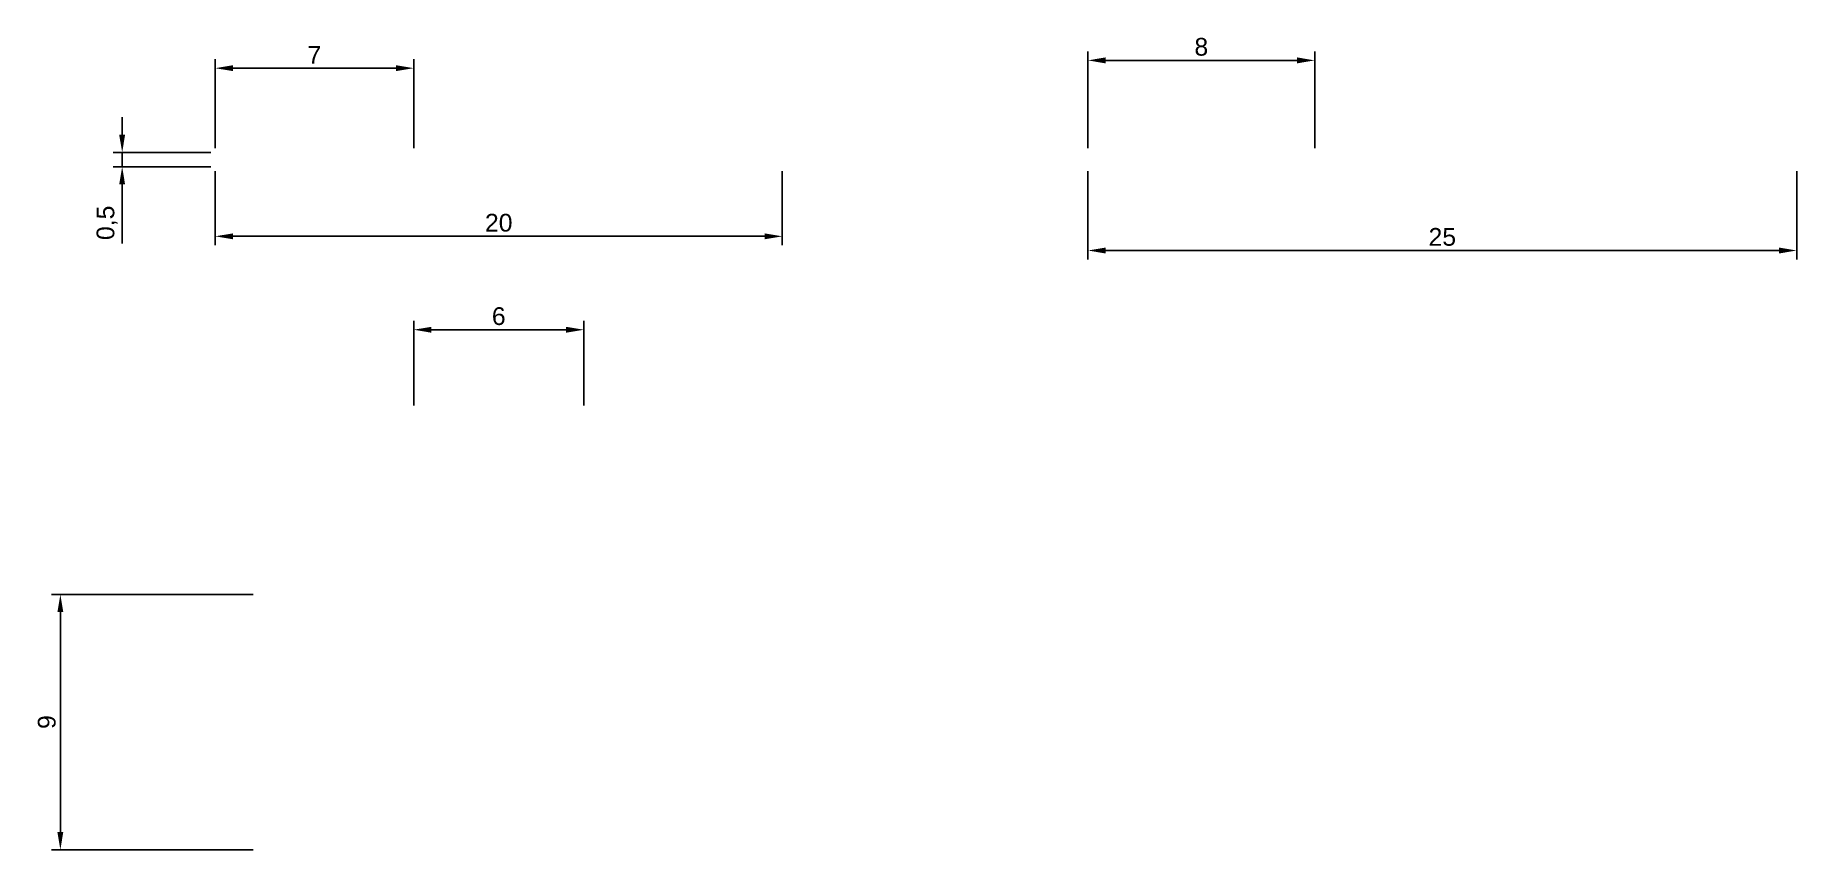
# Paper-space layout '1' of a CAD drawing. Header units: millimetres. Extents: x 0 to 248, y 78 to 193.
import ezdxf

# ---------------------------------------------------------------- set-up
doc = ezdxf.new("R2010")
doc.units = ezdxf.units.MM
doc.styles.get("Standard").update_dxf_attribs({"font": 'arial.ttf'})
doc.dimstyles.new('ISO-25', dxfattribs={"dimtxt": 2.5, "dimasz": 2.5, "dimexe": 1.25, "dimexo": 0.625, "dimtad": 1, "dimtxsty": 'Standard', "dimcen": 2.5, "dimclrd": 1, "dimclre": 1, "dimclrt": 1, "dimadec": 0, "dimazin": 0, "dimtfac": 1, "dimtmove": 0, "dimatfit": 3, "dimfxl": 1, "dimarcsym": 0})

# ---------------------------------------------------------------- blocks, each defined once
blk = doc.blocks.new('*D13')
at = {"color": 1, "lineweight": -2, "transparency": 16777216}
for p, q in [((25.09, 174.02), (25.09, 163.58)), ((105.09, 174.02), (105.09, 163.58)), ((27.59, 164.83), (102.59, 164.83))]:
    blk.add_line(p, q, dxfattribs=at)
at = {"color": 1, "transparency": 16777216}
for points in [[(27.59, 165.24), (27.59, 164.41), (25.09, 164.83)], [(102.59, 165.24), (102.59, 164.41), (105.09, 164.83)]]:
    blk.add_solid(points, dxfattribs=at)
at = {"layer": 'Defpoints', "color": 0, "transparency": 16777216}
for p in [(25.09, 174.64), (105.09, 174.64), (105.09, 164.83)]:
    blk.add_point(p, dxfattribs=at)
at = {"color": 1, "transparency": 16777216, "insert": (65.09, 166.73), "char_height": 2.5, "attachment_point": 5}
blk.add_mtext('20', dxfattribs=at)
blk = doc.blocks.new('*D14')
at = {"color": 1, "lineweight": -2, "transparency": 16777216}
for p, q in [((148.2, 174.02), (148.2, 161.58)), ((248.2, 174.02), (248.2, 161.58)), ((150.7, 162.83), (245.7, 162.83))]:
    blk.add_line(p, q, dxfattribs=at)
at = {"color": 1, "transparency": 16777216}
for points in [[(150.7, 163.24), (150.7, 162.41), (148.2, 162.83)], [(245.7, 163.24), (245.7, 162.41), (248.2, 162.83)]]:
    blk.add_solid(points, dxfattribs=at)
at = {"layer": 'Defpoints', "color": 0, "transparency": 16777216}
for p in [(148.2, 174.64), (248.2, 174.64), (248.2, 162.83)]:
    blk.add_point(p, dxfattribs=at)
at = {"color": 1, "transparency": 16777216, "insert": (198.2, 164.73), "char_height": 2.5, "attachment_point": 5}
blk.add_mtext('25', dxfattribs=at)
blk = doc.blocks.new('*D15')
at = {"color": 1, "lineweight": -2, "transparency": 16777216}
for p, q in [((11.97, 179.14), (11.97, 181.64)), ((24.46, 176.64), (10.72, 176.64)), ((11.97, 176.64), (11.97, 174.64)), ((24.46, 174.64), (10.72, 174.64)), ((11.97, 172.14), (11.97, 163.82))]:
    blk.add_line(p, q, dxfattribs=at)
at = {"color": 1, "transparency": 16777216}
for points in [[(11.55, 179.14), (12.38, 179.14), (11.97, 176.64)], [(11.55, 172.14), (12.38, 172.14), (11.97, 174.64)]]:
    blk.add_solid(points, dxfattribs=at)
at = {"layer": 'Defpoints', "color": 0, "transparency": 16777216}
for p in [(25.09, 176.64), (11.97, 174.64), (25.09, 174.64)]:
    blk.add_point(p, dxfattribs=at)
at = {"color": 1, "transparency": 16777216, "insert": (9.84, 166.73), "char_height": 2.5, "attachment_point": 5, "rotation": 90}
blk.add_mtext('0,5', dxfattribs=at)
blk = doc.blocks.new('*D16')
at = {"color": 1, "lineweight": -2, "transparency": 16777216}
for p, q in [((53.09, 140.98), (53.09, 152.91)), ((55.59, 151.66), (74.59, 151.66)), ((77.09, 140.98), (77.09, 152.91))]:
    blk.add_line(p, q, dxfattribs=at)
at = {"color": 1, "transparency": 16777216}
for points in [[(55.59, 152.07), (55.59, 151.24), (53.09, 151.66)], [(74.59, 152.07), (74.59, 151.24), (77.09, 151.66)]]:
    blk.add_solid(points, dxfattribs=at)
at = {"layer": 'Defpoints', "color": 0, "transparency": 16777216}
for p in [(77.09, 151.66), (53.09, 140.35), (77.09, 140.35)]:
    blk.add_point(p, dxfattribs=at)
at = {"color": 1, "transparency": 16777216, "insert": (65.09, 153.56), "char_height": 2.5, "attachment_point": 5}
blk.add_mtext('6', dxfattribs=at)
blk = doc.blocks.new('*D17')
at = {"color": 1, "lineweight": -2, "transparency": 16777216}
for p, q in [((30.46, 114.35), (2, 114.35)), ((3.25, 111.85), (3.25, 80.85)), ((30.46, 78.35), (2, 78.35))]:
    blk.add_line(p, q, dxfattribs=at)
at = {"color": 1, "transparency": 16777216}
for points in [[(2.83, 111.85), (3.66, 111.85), (3.25, 114.35)], [(2.83, 80.85), (3.66, 80.85), (3.25, 78.35)]]:
    blk.add_solid(points, dxfattribs=at)
at = {"layer": 'Defpoints', "color": 0, "transparency": 16777216}
for p in [(31.09, 114.35), (3.25, 78.35), (31.09, 78.35)]:
    blk.add_point(p, dxfattribs=at)
at = {"color": 1, "transparency": 16777216, "insert": (1.34, 96.35), "char_height": 2.5, "attachment_point": 5, "rotation": 90}
blk.add_mtext('9', dxfattribs=at)
blk = doc.blocks.new('*D18')
at = {"color": 1, "lineweight": -2, "transparency": 16777216}
for p, q in [((148.2, 177.27), (148.2, 190.88)), ((177.7, 189.63), (150.7, 189.63)), ((180.2, 177.27), (180.2, 190.88))]:
    blk.add_line(p, q, dxfattribs=at)
at = {"color": 1, "transparency": 16777216}
for points in [[(150.7, 190.05), (150.7, 189.21), (148.2, 189.63)], [(177.7, 190.05), (177.7, 189.21), (180.2, 189.63)]]:
    blk.add_solid(points, dxfattribs=at)
at = {"layer": 'Defpoints', "color": 0, "transparency": 16777216}
for p in [(148.2, 189.63), (148.2, 176.64), (180.2, 176.64)]:
    blk.add_point(p, dxfattribs=at)
at = {"color": 1, "transparency": 16777216, "insert": (164.2, 191.53), "char_height": 2.5, "attachment_point": 5}
blk.add_mtext('8', dxfattribs=at)
blk = doc.blocks.new('*D19')
at = {"color": 1, "lineweight": -2, "transparency": 16777216}
for p, q in [((25.09, 177.27), (25.09, 189.78)), ((53.09, 177.27), (53.09, 189.78)), ((27.59, 188.53), (50.59, 188.53))]:
    blk.add_line(p, q, dxfattribs=at)
at = {"color": 1, "transparency": 16777216}
for points in [[(27.59, 188.95), (27.59, 188.12), (25.09, 188.53)], [(50.59, 188.95), (50.59, 188.12), (53.09, 188.53)]]:
    blk.add_solid(points, dxfattribs=at)
at = {"layer": 'Defpoints', "color": 0, "transparency": 16777216}
for p in [(53.09, 188.53), (25.09, 176.64), (53.09, 176.64)]:
    blk.add_point(p, dxfattribs=at)
at = {"color": 1, "transparency": 16777216, "insert": (39.09, 190.41), "char_height": 2.5, "attachment_point": 5}
blk.add_mtext('7', dxfattribs=at)

psp = doc.layouts.new('1')

# ---------------------------------------------------------------- dimensions: what is measured, and where the dimension line sits
for base, p1, p2, picture, middle in [((53.087, 188.534), (25.087, 176.642), (53.087, 176.642), '*D19', (39.087, 190.409)), ((148.201, 189.631), (180.201, 176.642), (148.201, 176.642), '*D18', (164.201, 191.533)), ((105.087, 164.828), (25.087, 174.642), (105.087, 174.642), '*D13', (65.087, 166.729)), ((248.201, 162.827), (148.201, 174.642), (248.201, 174.642), '*D14', (198.201, 164.728)), ((77.087, 151.655), (53.087, 140.353), (77.087, 140.353), '*D16', (65.087, 153.556))]:
    dim = psp.add_linear_dim(base=base, p1=p1, p2=p2, dimstyle='ISO-25', override={"dimlfac": -0.25})
    dim.commit()
    dim.dimension.update_dxf_attribs({"geometry": picture, "text_midpoint": middle})
for base, p1, p2, picture, middle in [((11.967, 174.642), (25.087, 176.642), (25.087, 174.642), '*D15', (9.839, 166.732)), ((3.245, 78.353), (31.087, 114.353), (31.087, 78.353), '*D17', (1.344, 96.353))]:
    dim = psp.add_linear_dim(base=base, p1=p1, p2=p2, angle=90, dimstyle='ISO-25', override={"dimlfac": -0.25})
    dim.commit()
    dim.dimension.update_dxf_attribs({"geometry": picture, "text_midpoint": middle})

doc.saveas('drawing.dxf')
